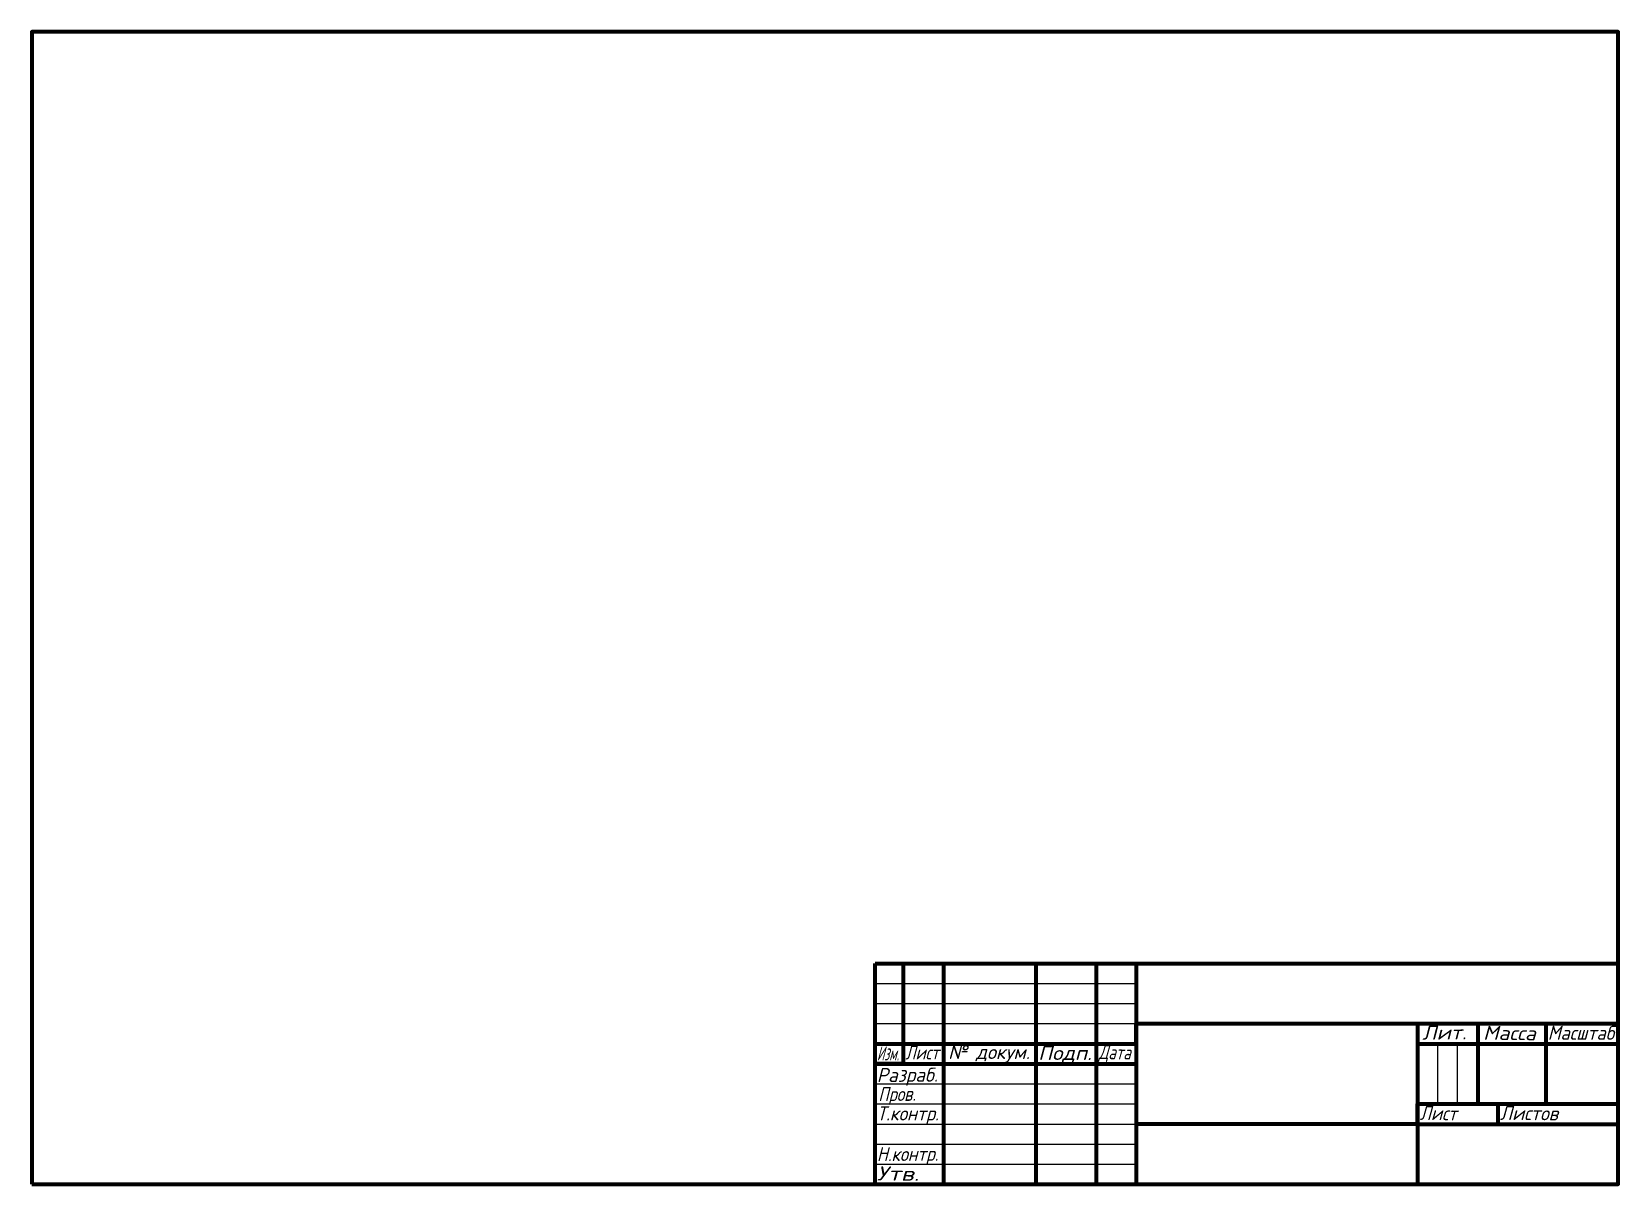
# Model space of a CAD drawing. Header units: millimetres. Extents: x 20 to 415, y 5 to 292.
import ezdxf
from ezdxf.enums import TextEntityAlignment as Align

# ---------------------------------------------------------------- set-up
doc = ezdxf.new("R2010")
doc.units = ezdxf.units.MM
doc.layers.add('Текст', color=7, linetype='Continuous')
doc.layers.add('Тонкие', color=7, linetype='Continuous')
doc.layers.add('Толстые', color=1, linetype='Continuous', lineweight=100)
doc.styles.add('Наклонный', font='isocpeur.ttf', dxfattribs={"oblique": 15})

msp = doc.modelspace()

# ---------------------------------------------------------------- linework, layer by layer
at = {"layer": 'Толстые'}
for p, q in [((230, 5), (230, 60)), ((230, 60), (415, 60)), ((230, 60), (237, 60)), ((237, 60), (247, 60)), ((237, 60), (237, 35)), ((247, 60), (247, 5)), ((247, 60), (270, 60)), ((270, 60), (270, 5)), ((270, 60), (285, 60)), ((285, 60), (285, 5)), ((285, 60), (295, 60)), ((295, 60), (295, 5)), ((295, 40), (295, 45)), ((295, 45), (365, 45)), ((365, 45), (380, 45)), ((365, 45), (365, 20)), ((365, 45), (365, 40)), ((380, 45), (397, 45)), ((380, 45), (380, 25)), ((397, 45), (415, 45)), ((397, 45), (397, 25)), ((230, 35), (230, 40)), ((230, 40), (295, 40)), ((365, 40), (415, 40)), ((237, 35), (230, 35)), ((230, 35), (295, 35)), ((365, 20), (365, 25)), ((365, 25), (415, 25)), ((380, 25), (385, 25)), ((385, 25), (385, 20)), ((365, 20), (295, 20)), ((365, 20), (365, 5)), ((365, 20), (415, 20))]:
    msp.add_line(p, q, dxfattribs=at)
msp.add_lwpolyline([(20, 5), (415, 5), (415, 292), (20, 292)], close=True, dxfattribs=at)
at = {"layer": 'Тонкие'}
for p, q in [((230, 55), (295, 55)), ((230, 50), (295, 50)), ((230, 45), (295, 45)), ((370, 40), (370, 25)), ((375, 25), (375, 40)), ((230, 30), (295, 30)), ((230, 25), (295, 25)), ((230, 20), (295, 20)), ((230, 15), (295, 15)), ((230, 10), (295, 10))]:
    msp.add_line(p, q, dxfattribs=at)

# ---------------------------------------------------------------- texts
at = {"layer": 'Текст', "style": 'Наклонный', "oblique": 15}
for s, width, p, p2 in [('Лист', 0.792923, (237.51, 36.07), (245.83, 36.07)), ('Изм.', 0.617328, (230.41, 35.83), (235.92, 35.83)), ('Т.контр.', 0.864259, (230.41, 20.9), (245.83, 20.9))]:
    msp.add_text(s, height=3.5, dxfattribs=dict(at, width=width)).set_placement(p, p2, align=Align.FIT)
for s, rotation, width, p, p2 in [('Разраб.', 0.4617, 0.913241, (230.41, 30.44), (245.59, 30.56)), ('Пров.', 0.7533, 0.830892, (230.78, 25.67), (240.08, 25.79)), ('Н.контр.', 0.4581, 0.857427, (230.41, 10.74), (245.71, 10.86)), ('Утв.', 359.3342, 1.114313, (230.41, 5.97), (240.94, 5.85))]:
    msp.add_text(s, height=3.5, rotation=rotation, dxfattribs=dict(at, width=width)).set_placement(p, p2, align=Align.FIT)
at = {"layer": 'Тонкие', "style": 'Наклонный', "oblique": 15}
for s, rotation, width, p, p2 in [('Лит.', 0.6362, 1.166135, (366.19, 40.98), (377.21, 41.1)), ('Масса', 359.4649, 1.011683, (381.35, 40.98), (394.45, 40.85)), ('Дата', 359.1192, 0.668851, (285.63, 36.19), (293.59, 36.07)), ('Лист', 359.2366, 0.874625, (365.58, 21.02), (374.76, 20.9)), ('Листов', 359.5148, 0.938185, (385.53, 21.02), (399.98, 20.9))]:
    msp.add_text(s, height=3.5, rotation=rotation, dxfattribs=dict(at, width=width)).set_placement(p, p2, align=Align.FIT)
for s, width, p, p2 in [('Масштаб', 0.843314, (397.44, 40.97), (413.97, 40.97)), ('№ докум.', 1.018771, (248.16, 36.19), (268.49, 36.19)), ('Подп.', 1.191571, (270.57, 35.95), (283.91, 35.95))]:
    msp.add_text(s, height=3.5, dxfattribs=dict(at, width=width)).set_placement(p, p2, align=Align.FIT)

doc.saveas('drawing.dxf')
